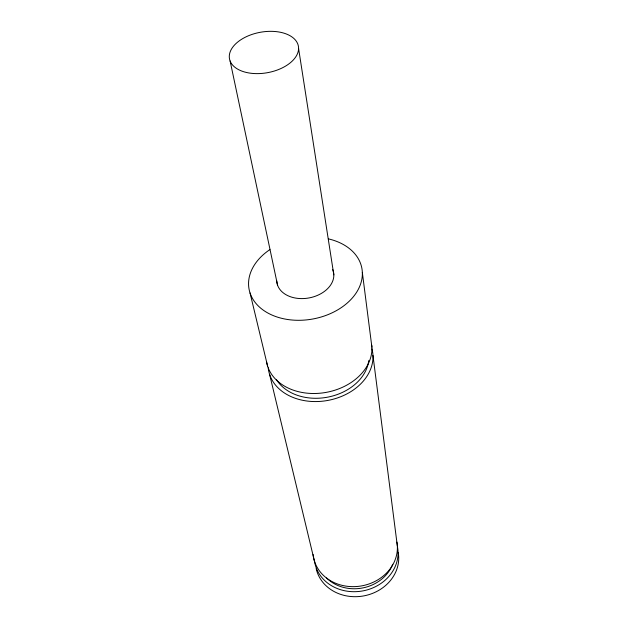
<?xml version="1.0" encoding="UTF-8"?>
<svg xmlns="http://www.w3.org/2000/svg" width="628" height="628" viewBox="0 0 628 628"><rect width="100%" height="100%" fill="white"/><g stroke="black" fill="none" stroke-linecap="round" stroke-linejoin="round"><path stroke-width="0.94" d="M250.046 292.986L267.654 366.297M269.593 374.39L314.447 561.134M230.115 61.01L277.576 285.206M298.583 48.442A35.027 20.52 -10.4 0 1 246.482 72.479A35.027 20.52 -10.4 0 1 246.741 36.518A35.027 20.52 -10.4 0 1 298.583 48.442L333.829 274.883M362.332 272.371L371.902 347.158M372.961 355.424L397.343 545.92M398.223 552.507A41.817 36.557 -10.4 0 1 364.216 595.815A41.817 36.557 -10.4 0 1 316.159 568.552M397.563 547.333A42.1 36.683 -10.4 0 1 361.665 591.105A42.1 36.683 -10.4 0 1 314.455 560.623M392.712 564.274A38.881 33.881 -10.4 0 1 363.212 587.847A38.881 33.881 -10.4 0 1 326.552 577.956M396.888 542.09A42.382 36.809 -10.4 0 1 360.182 586.128A42.382 36.809 -10.4 0 1 313.113 554.516M371.909 348.799A52.815 40.2 -10.4 0 1 327.8 400.436A52.815 40.2 -10.4 0 1 268.227 367.827M368.746 360.574A48.788 37.123 -10.4 0 1 328.499 396.99A48.788 37.123 -10.4 0 1 276.375 379.493M371.752 345.251A53.27 40.294 -10.4 0 1 324.433 392.673A53.27 40.294 -10.4 0 1 266.523 361.626M328.35 238.86A57.36 40.969 -10.4 0 1 353.219 296.926A57.36 40.969 -10.4 0 1 267.285 312.697A57.36 40.969 -10.4 0 1 269.914 249.583M332.746 269.632A28.786 20.551 -10.4 0 1 309.604 297.829A28.786 20.551 -10.4 0 1 276.736 280.81"/></g></svg>
